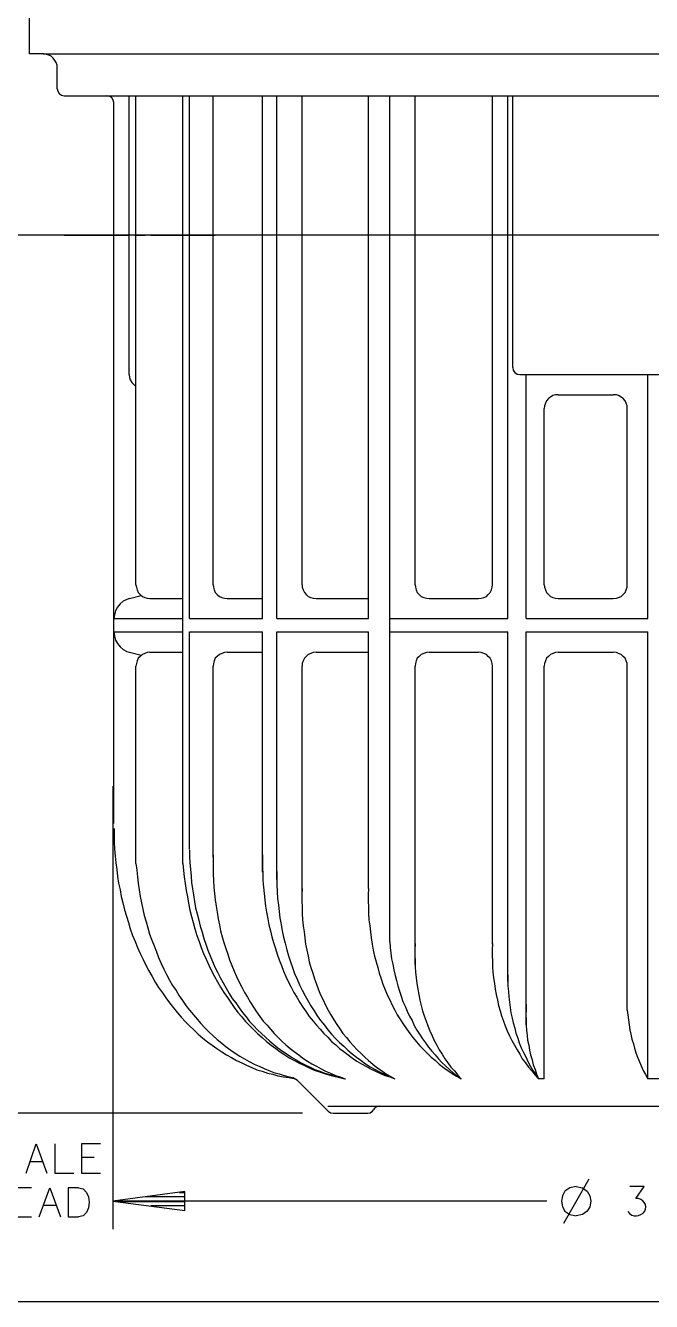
# Model space of a CAD drawing. Header units: inches. Extents: x -1698 to -1559, y -917 to -744.
# Drawn here: x -1668.6 to -1646.16, y -916.86 to -871.09 of the extents above; entities that cross this region are included whole.
import ezdxf

# ---------------------------------------------------------------- set-up
doc = ezdxf.new("R2010")
doc.units = ezdxf.units.IN
doc.layers.add('DH152', color=7, linetype='CONTINUOUS')

msp = doc.modelspace()

# ---------------------------------------------------------------- linework, layer by layer
at = {"layer": 'DH152', "color": 7}
for points in [[(-1667.97073, -872.11382), (-1668.45816, -872.11382), (-1668.45816, -870.10998)], [(-1667.97073, -872.11382), (-1624.2247, -872.11382)], [(-1667.46977, -872.61478), (-1667.46977, -872.61478), (-1667.46977, -872.52001), (-1667.49685, -872.42523), (-1667.55101, -872.344), (-1667.60517, -872.26276), (-1667.68641, -872.19506), (-1667.76764, -872.15444), (-1667.86242, -872.12736), (-1667.95719, -872.11382)], [(-1667.46977, -873.35946), (-1667.46977, -872.61478)], [(-1667.46977, -873.35946), (-1667.46977, -873.35946), (-1667.44269, -873.45423), (-1667.38854, -873.53547), (-1667.3073, -873.58963), (-1667.21252, -873.61671)], [(-1667.21252, -873.61671), (-1624.96937, -873.61671)], [(-1665.43885, -873.86042), (-1665.43885, -873.86042), (-1665.45239, -873.76564), (-1665.50655, -873.6844), (-1665.58779, -873.63025), (-1665.68256, -873.61671)], [(-1664.88373, -883.60884), (-1664.88373, -873.61671)], [(-1664.64002, -891.15032), (-1664.64002, -873.61671)], [(-1662.96113, -893.87176), (-1662.96113, -873.61671)], [(-1662.71742, -892.36888), (-1662.71742, -873.61671)], [(-1661.87797, -891.15032), (-1661.87797, -873.61671)], [(-1660.1043, -892.36888), (-1660.1043, -873.61671)], [(-1659.5898, -892.36888), (-1659.5898, -873.61671)], [(-1658.68266, -891.15032), (-1658.68266, -873.61671)], [(-1656.29971, -892.36888), (-1656.29971, -873.61671)], [(-1655.5415, -893.87176), (-1655.5415, -873.61671)], [(-1654.63435, -891.15032), (-1654.63435, -873.61671)], [(-1651.85876, -891.15032), (-1651.85876, -873.61671)], [(-1651.30364, -892.36888), (-1651.30364, -873.61671)], [(-1651.12763, -883.36513), (-1651.12763, -873.61671)], [(-1665.43885, -899.72081), (-1665.43885, -873.86042)], [(-1631.38708, -878.61277), (-1674.56446, -878.61277)], [(-1667.21252, -878.61277), (-1664.89727, -878.61277)], [(-1664.69418, -878.61277), (-1664.31508, -878.61277)], [(-1664.12552, -878.61277), (-1661.79673, -878.61277)], [(-1664.88373, -883.60884), (-1664.87019, -883.71715), (-1664.84312, -883.79839), (-1664.78896, -883.89317), (-1664.7348, -883.96086), (-1664.65356, -884.02856), (-1664.64002, -884.0421)], [(-1651.12763, -883.36513), (-1651.11409, -883.4599), (-1651.05993, -883.54114), (-1650.9787, -883.5953), (-1650.88392, -883.60884), (-1641.35213, -883.60884)], [(-1650.65375, -892.36888), (-1650.65375, -883.60884)], [(-1646.29404, -892.36888), (-1646.29404, -883.60884)], [(-1649.50289, -884.33997), (-1649.59767, -884.33997), (-1649.69245, -884.36705), (-1649.77368, -884.42121), (-1649.85492, -884.47536), (-1649.92262, -884.5566), (-1649.96324, -884.63784), (-1649.99031, -884.73261), (-1650.00385, -884.82739)], [(-1649.50289, -884.33997), (-1647.52613, -884.33997)], [(-1647.02517, -884.82739), (-1647.02517, -884.73261), (-1647.06579, -884.63784), (-1647.10641, -884.5566), (-1647.1741, -884.47536), (-1647.2418, -884.42121), (-1647.33658, -884.36705), (-1647.41781, -884.33997), (-1647.52613, -884.33997)], [(-1650.00385, -891.15032), (-1650.00385, -884.82739)], [(-1647.02517, -891.15032), (-1647.02517, -884.82739)], [(-1664.87019, -891.65128), (-1664.45047, -891.54297)], [(-1664.64002, -891.15032), (-1664.62648, -891.2451), (-1664.59941, -891.33988), (-1664.55879, -891.43465), (-1664.49109, -891.50235), (-1664.40985, -891.57005), (-1664.32862, -891.61066), (-1664.23384, -891.63774), (-1664.13906, -891.65128)], [(-1661.87797, -891.15032), (-1661.86443, -891.2451), (-1661.83735, -891.33988), (-1661.79673, -891.43465), (-1661.72904, -891.50235), (-1661.6478, -891.57005), (-1661.56656, -891.61066), (-1661.47179, -891.63774), (-1661.37701, -891.65128)], [(-1658.68266, -891.15032), (-1658.68266, -891.2451), (-1658.64204, -891.33988), (-1658.60142, -891.43465), (-1658.53372, -891.50235), (-1658.46602, -891.57005), (-1658.37125, -891.61066), (-1658.29001, -891.63774), (-1658.1817, -891.65128)], [(-1654.63435, -891.15032), (-1654.62081, -891.2451), (-1654.59374, -891.33988), (-1654.55312, -891.43465), (-1654.48542, -891.50235), (-1654.41772, -891.57005), (-1654.32295, -891.61066), (-1654.22817, -891.63774), (-1654.13339, -891.65128)], [(-1652.35972, -891.65128), (-1652.26495, -891.63774), (-1652.17017, -891.61066), (-1652.07539, -891.57005), (-1652.0077, -891.50235), (-1651.94, -891.43465), (-1651.89938, -891.33988), (-1651.8723, -891.2451), (-1651.85876, -891.15032)], [(-1650.00385, -891.15032), (-1649.99031, -891.2451), (-1649.96324, -891.33988), (-1649.92262, -891.43465), (-1649.85492, -891.50235), (-1649.77368, -891.57005), (-1649.69245, -891.61066), (-1649.59767, -891.63774), (-1649.50289, -891.65128)], [(-1647.52613, -891.65128), (-1647.41781, -891.63774), (-1647.33658, -891.61066), (-1647.2418, -891.57005), (-1647.1741, -891.50235), (-1647.10641, -891.43465), (-1647.06579, -891.33988), (-1647.02517, -891.2451), (-1647.02517, -891.15032)], [(-1664.87019, -891.65128), (-1664.96497, -891.67836), (-1665.10037, -891.74606), (-1665.20868, -891.84084), (-1665.30346, -891.96269), (-1665.37116, -892.08455), (-1665.41177, -892.23348), (-1665.43885, -892.36888)], [(-1664.13906, -891.65128), (-1662.96113, -891.65128)], [(-1661.37701, -891.65128), (-1660.1043, -891.65128)], [(-1658.1817, -891.65128), (-1656.29971, -891.65128)], [(-1654.13339, -891.65128), (-1652.35972, -891.65128)], [(-1649.50289, -891.65128), (-1647.52613, -891.65128)], [(-1665.43885, -892.36888), (-1662.96113, -892.36888)], [(-1662.71742, -892.36888), (-1660.1043, -892.36888)], [(-1659.5898, -892.36888), (-1656.29971, -892.36888)], [(-1655.5415, -892.36888), (-1651.30364, -892.36888)], [(-1650.65375, -892.36888), (-1646.29404, -892.36888)], [(-1665.43885, -892.84276), (-1662.96113, -892.84276)], [(-1665.43885, -892.84276), (-1665.43885, -892.84276), (-1665.41177, -892.99169), (-1665.37116, -893.14063), (-1665.30346, -893.26248), (-1665.20868, -893.38434), (-1665.10037, -893.47911), (-1664.96497, -893.54681), (-1664.88373, -893.57389)], [(-1662.96113, -901.15599), (-1662.96113, -892.84276)], [(-1662.71742, -900.65503), (-1662.71742, -892.84276)], [(-1662.71742, -892.84276), (-1660.1043, -892.84276)], [(-1660.1043, -901.4674), (-1660.1043, -892.84276)], [(-1659.5898, -901.72465), (-1659.5898, -892.84276)], [(-1659.5898, -892.84276), (-1656.29971, -892.84276)], [(-1656.29971, -902.0496), (-1656.29971, -892.84276)], [(-1655.5415, -903.95866), (-1655.5415, -892.84276)], [(-1655.5415, -892.84276), (-1651.30364, -892.84276)], [(-1651.30364, -905.38031), (-1651.30364, -892.84276)], [(-1650.65375, -906.93735), (-1650.65375, -892.84276)], [(-1650.65375, -892.84276), (-1646.29404, -892.84276)], [(-1646.29404, -908.87349), (-1646.29404, -892.84276)], [(-1664.87019, -893.57389), (-1664.45047, -893.6822)], [(-1664.13906, -893.57389), (-1664.23384, -893.58743), (-1664.32862, -893.61451), (-1664.40985, -893.65513), (-1664.49109, -893.72282), (-1664.55879, -893.79052), (-1664.59941, -893.8853), (-1664.62648, -893.98007), (-1664.64002, -894.07485)], [(-1664.13906, -893.57389), (-1662.96113, -893.57389)], [(-1661.37701, -893.57389), (-1661.47179, -893.58743), (-1661.56656, -893.61451), (-1661.6478, -893.65513), (-1661.72904, -893.72282), (-1661.79673, -893.79052), (-1661.83735, -893.8853), (-1661.86443, -893.98007), (-1661.87797, -894.07485)], [(-1661.37701, -893.57389), (-1660.1043, -893.57389)], [(-1658.1817, -893.57389), (-1658.29001, -893.58743), (-1658.37125, -893.61451), (-1658.46602, -893.65513), (-1658.53372, -893.72282), (-1658.60142, -893.79052), (-1658.64204, -893.8853), (-1658.68266, -893.98007), (-1658.68266, -894.07485)], [(-1658.1817, -893.57389), (-1656.29971, -893.57389)], [(-1654.13339, -893.57389), (-1654.22817, -893.58743), (-1654.32295, -893.61451), (-1654.41772, -893.65513), (-1654.48542, -893.72282), (-1654.55312, -893.79052), (-1654.59374, -893.8853), (-1654.62081, -893.98007), (-1654.63435, -894.07485)], [(-1654.13339, -893.57389), (-1652.35972, -893.57389)], [(-1651.85876, -894.07485), (-1651.8723, -893.98007), (-1651.89938, -893.8853), (-1651.94, -893.79052), (-1652.0077, -893.72282), (-1652.07539, -893.65513), (-1652.17017, -893.61451), (-1652.26495, -893.58743), (-1652.35972, -893.57389)], [(-1649.50289, -893.57389), (-1649.59767, -893.58743), (-1649.69245, -893.61451), (-1649.77368, -893.65513), (-1649.85492, -893.72282), (-1649.92262, -893.79052), (-1649.96324, -893.8853), (-1649.99031, -893.98007), (-1650.00385, -894.07485)], [(-1649.50289, -893.57389), (-1647.52613, -893.57389)], [(-1647.02517, -894.07485), (-1647.02517, -893.98007), (-1647.06579, -893.8853), (-1647.10641, -893.79052), (-1647.1741, -893.72282), (-1647.2418, -893.65513), (-1647.33658, -893.61451), (-1647.41781, -893.58743), (-1647.52613, -893.57389)], [(-1664.64002, -901.15599), (-1664.64002, -894.07485)], [(-1661.87797, -900.92582), (-1661.87797, -894.07485)], [(-1658.68266, -902.29331), (-1658.68266, -894.07485)], [(-1654.63435, -904.77103), (-1654.63435, -894.07485)], [(-1651.85876, -904.0399), (-1651.85876, -894.07485)], [(-1650.00385, -908.87349), (-1650.00385, -894.07485)], [(-1647.02517, -906.40931), (-1647.02517, -894.07485)], [(-1665.46593, -898.3804), (-1665.46593, -914.2622)], [(-1665.42531, -899.89682), (-1665.42531, -900.14053), (-1665.42531, -900.38424), (-1665.41177, -900.62795), (-1665.38469, -900.8852), (-1665.35762, -901.12891), (-1665.33054, -901.37262), (-1665.30346, -901.61634), (-1665.26284, -901.86005), (-1665.20868, -902.09022), (-1665.16806, -902.33393), (-1665.11391, -902.5641), (-1665.04621, -902.80781), (-1664.97851, -903.03798), (-1664.91081, -903.26815), (-1664.84312, -903.49832), (-1664.76188, -903.72849), (-1664.6671, -903.94512), (-1664.58587, -904.16176), (-1664.49109, -904.37839), (-1664.38277, -904.59502), (-1664.288, -904.79811), (-1664.17968, -905.0012), (-1664.05783, -905.2043), (-1663.94951, -905.40739), (-1663.82766, -905.59694), (-1663.69226, -905.78649), (-1663.57041, -905.97605), (-1663.43501, -906.15206), (-1663.29962, -906.32807), (-1663.15068, -906.50408), (-1663.01529, -906.66656), (-1662.86635, -906.82903), (-1662.71742, -906.97797), (-1662.55495, -907.1269), (-1662.40601, -907.27583), (-1662.24354, -907.41123), (-1662.08106, -907.54662), (-1661.90505, -907.66848), (-1661.74258, -907.79033), (-1661.56656, -907.91219), (-1661.39055, -908.02051), (-1661.21454, -908.11528), (-1661.03852, -908.2236), (-1660.84897, -908.30483), (-1660.67296, -908.38607), (-1660.48341, -908.46731), (-1660.30739, -908.54855), (-1660.11784, -908.6027), (-1659.92829, -908.6704), (-1659.73873, -908.71102), (-1659.54918, -908.76518), (-1659.34609, -908.8058), (-1659.15654, -908.83287), (-1658.96698, -908.85995)], [(-1662.71742, -900.66857), (-1662.71742, -900.89874), (-1662.70388, -901.12891), (-1662.69034, -901.35909), (-1662.66326, -901.6028), (-1662.64972, -901.83297), (-1662.6091, -902.06314), (-1662.58202, -902.27977), (-1662.54141, -902.50994), (-1662.50079, -902.74011), (-1662.44663, -902.95674), (-1662.39247, -903.18691), (-1662.33831, -903.40355), (-1662.27062, -903.62018), (-1662.20292, -903.83681), (-1662.13522, -904.0399), (-1662.06752, -904.25653), (-1661.98629, -904.45962), (-1661.89151, -904.66272), (-1661.81027, -904.86581), (-1661.7155, -905.05536), (-1661.62072, -905.24491), (-1661.51241, -905.43447), (-1661.40409, -905.62402), (-1661.29577, -905.81357), (-1661.18746, -905.98958), (-1661.0656, -906.15206), (-1660.94375, -906.32807), (-1660.82189, -906.49055), (-1660.6865, -906.65302), (-1660.56464, -906.81549), (-1660.42925, -906.96443), (-1660.28031, -907.11336), (-1660.14492, -907.24876), (-1659.99598, -907.38415), (-1659.84705, -907.51955), (-1659.69812, -907.6414), (-1659.54918, -907.76326), (-1659.38671, -907.88511), (-1659.22423, -907.99343), (-1659.06176, -908.10174), (-1658.89929, -908.19652), (-1658.73681, -908.2913), (-1658.57434, -908.37253), (-1658.39833, -908.45377), (-1658.22231, -908.53501), (-1658.0463, -908.6027), (-1657.87029, -908.6704), (-1657.69427, -908.72456), (-1657.51826, -908.77872), (-1657.34225, -908.83287), (-1657.1527, -908.87349)], [(-1664.64002, -901.15599), (-1664.61294, -901.38616), (-1664.58587, -901.62987), (-1664.55879, -901.86005), (-1664.53171, -902.09022), (-1664.49109, -902.33393), (-1664.43693, -902.5641), (-1664.39631, -902.79427), (-1664.34216, -903.0109), (-1664.27446, -903.24107), (-1664.2203, -903.4577), (-1664.1526, -903.68787), (-1664.07137, -903.90451), (-1663.99013, -904.1076), (-1663.90889, -904.32423), (-1663.82766, -904.52732), (-1663.73288, -904.74395), (-1663.6381, -904.94705), (-1663.54333, -905.1366), (-1663.43501, -905.33969), (-1663.3267, -905.52924), (-1663.20484, -905.70526), (-1663.09652, -905.89481), (-1662.97467, -906.07082), (-1662.85281, -906.24683), (-1662.71742, -906.40931), (-1662.58202, -906.58532), (-1662.44663, -906.73426), (-1662.31123, -906.89673), (-1662.17584, -907.04566), (-1662.02691, -907.1946), (-1661.87797, -907.32999), (-1661.72904, -907.46539), (-1661.56656, -907.60078), (-1661.40409, -907.72264), (-1661.24162, -907.84449), (-1661.07914, -907.95281), (-1660.91667, -908.06112), (-1660.7542, -908.1559), (-1660.57818, -908.25068), (-1660.40217, -908.34545), (-1660.22616, -908.42669), (-1660.05014, -908.50793), (-1659.87413, -908.57562), (-1659.69812, -908.64332), (-1659.50856, -908.69748), (-1659.33255, -908.75164), (-1659.143, -908.8058), (-1658.96698, -908.84641)], [(-1662.96113, -901.15599), (-1662.93405, -901.3997), (-1662.90697, -901.62987), (-1662.87989, -901.87359), (-1662.83927, -902.1173), (-1662.79866, -902.34747), (-1662.75804, -902.57764), (-1662.70388, -902.82135), (-1662.64972, -903.05152), (-1662.59556, -903.26815), (-1662.52787, -903.49832), (-1662.46017, -903.72849), (-1662.37893, -903.94512), (-1662.2977, -904.16176), (-1662.21646, -904.37839), (-1662.12168, -904.58148), (-1662.02691, -904.79811), (-1661.93213, -905.0012), (-1661.82381, -905.2043), (-1661.7155, -905.39385), (-1661.60718, -905.5834), (-1661.48533, -905.77295), (-1661.36347, -905.96251), (-1661.24162, -906.13852), (-1661.11976, -906.31453), (-1660.98437, -906.49055), (-1660.84897, -906.65302), (-1660.71358, -906.81549), (-1660.56464, -906.96443), (-1660.41571, -907.11336), (-1660.26677, -907.2623), (-1660.11784, -907.39769), (-1659.95537, -907.53308), (-1659.79289, -907.66848), (-1659.63042, -907.79033), (-1659.46795, -907.91219), (-1659.30547, -908.02051), (-1659.12946, -908.12882), (-1658.95345, -908.2236), (-1658.79097, -908.31837), (-1658.60142, -908.39961), (-1658.42541, -908.48085), (-1658.24939, -908.56208), (-1658.05984, -908.62978), (-1657.88383, -908.68394), (-1657.69427, -908.7381), (-1657.50472, -908.79226), (-1657.31517, -908.83287), (-1657.12562, -908.87349)], [(-1661.87797, -900.84459), (-1661.87797, -901.07476), (-1661.87797, -901.30493), (-1661.87797, -901.5351), (-1661.86443, -901.76527), (-1661.85089, -901.99544), (-1661.82381, -902.22561), (-1661.79673, -902.45578), (-1661.76966, -902.68595), (-1661.72904, -902.90259), (-1661.68842, -903.13276), (-1661.6478, -903.34939), (-1661.60718, -903.56602), (-1661.55302, -903.78265), (-1661.48533, -903.98574), (-1661.41763, -904.20237), (-1661.34993, -904.40547), (-1661.28223, -904.60856), (-1661.201, -904.81165), (-1661.11976, -905.01474), (-1661.03852, -905.2043), (-1660.94375, -905.40739), (-1660.84897, -905.5834), (-1660.7542, -905.77295), (-1660.64588, -905.94897), (-1660.53756, -906.13852), (-1660.42925, -906.30099), (-1660.32093, -906.47701), (-1660.19908, -906.63948), (-1660.07722, -906.80195), (-1659.94183, -906.95089), (-1659.81997, -907.09982), (-1659.68458, -907.24876), (-1659.54918, -907.38415), (-1659.40025, -907.53308), (-1659.26485, -907.65494), (-1659.11592, -907.79033), (-1658.96698, -907.89865), (-1658.80451, -908.02051), (-1658.65558, -908.12882), (-1658.4931, -908.23714), (-1658.33063, -908.33191), (-1658.16816, -908.42669), (-1658.00568, -908.52147), (-1657.84321, -908.6027), (-1657.6672, -908.6704), (-1657.49118, -908.75164), (-1657.31517, -908.8058), (-1657.13916, -908.87349)], [(-1660.1043, -900.84459), (-1660.1043, -901.07476), (-1660.1043, -901.30493), (-1660.09076, -901.5351), (-1660.09076, -901.76527), (-1660.06368, -901.99544), (-1660.05014, -902.22561), (-1660.02306, -902.45578), (-1659.99598, -902.68595), (-1659.95537, -902.90259), (-1659.91475, -903.13276), (-1659.87413, -903.34939), (-1659.81997, -903.56602), (-1659.76581, -903.78265), (-1659.71166, -903.98574), (-1659.64396, -904.20237), (-1659.57626, -904.40547), (-1659.50856, -904.60856), (-1659.42733, -904.81165), (-1659.34609, -905.01474), (-1659.26485, -905.2043), (-1659.17008, -905.40739), (-1659.0753, -905.5834), (-1658.98052, -905.77295), (-1658.87221, -905.94897), (-1658.76389, -906.13852), (-1658.65558, -906.30099), (-1658.53372, -906.47701), (-1658.42541, -906.63948), (-1658.29001, -906.80195), (-1658.16816, -906.95089), (-1658.03276, -907.09982), (-1657.91091, -907.24876), (-1657.76197, -907.38415), (-1657.62658, -907.53308), (-1657.47764, -907.65494), (-1657.34225, -907.79033), (-1657.19331, -907.89865), (-1657.03084, -908.02051), (-1656.88191, -908.12882), (-1656.71943, -908.23714), (-1656.55696, -908.33191), (-1656.39449, -908.42669), (-1656.23201, -908.52147), (-1656.056, -908.6027), (-1655.89352, -908.6704), (-1655.71751, -908.75164), (-1655.5415, -908.8058), (-1655.36549, -908.87349)], [(-1659.5898, -901.44032), (-1659.5898, -901.68403), (-1659.5898, -901.92774), (-1659.57626, -902.15791), (-1659.56272, -902.40162), (-1659.53564, -902.64534), (-1659.50856, -902.87551), (-1659.48148, -903.10568), (-1659.44087, -903.33585), (-1659.40025, -903.56602), (-1659.34609, -903.79619), (-1659.29193, -904.01282), (-1659.23777, -904.24299), (-1659.17008, -904.45962), (-1659.10238, -904.67626), (-1659.03468, -904.87935), (-1658.95345, -905.09598), (-1658.85867, -905.29907), (-1658.77743, -905.50216), (-1658.68266, -905.69172), (-1658.57434, -905.89481), (-1658.47956, -906.07082), (-1658.37125, -906.26037), (-1658.24939, -906.43639), (-1658.14108, -906.6124), (-1658.01922, -906.78841), (-1657.88383, -906.95089), (-1657.76197, -907.11336), (-1657.62658, -907.27583), (-1657.49118, -907.42477), (-1657.34225, -907.5737), (-1657.19331, -907.7091), (-1657.04438, -907.84449), (-1656.89545, -907.97989), (-1656.73297, -908.10174), (-1656.5705, -908.2236), (-1656.40802, -908.33191), (-1656.24555, -908.44023), (-1656.06954, -908.53501), (-1655.90706, -908.62978), (-1655.73105, -908.71102), (-1655.5415, -908.79226), (-1655.36549, -908.87349)], [(-1658.68266, -902.0496), (-1658.6962, -902.26623), (-1658.6962, -902.4964), (-1658.68266, -902.72657), (-1658.68266, -902.9432), (-1658.66912, -903.17337), (-1658.64204, -903.39001), (-1658.61496, -903.60664), (-1658.58788, -903.82327), (-1658.5608, -904.0399), (-1658.52018, -904.25653), (-1658.46602, -904.47316), (-1658.42541, -904.67626), (-1658.37125, -904.87935), (-1658.30355, -905.08244), (-1658.23585, -905.28553), (-1658.16816, -905.47508), (-1658.10046, -905.67818), (-1658.01922, -905.86773), (-1657.92445, -906.04374), (-1657.84321, -906.2333), (-1657.74843, -906.40931), (-1657.65366, -906.58532), (-1657.54534, -906.76133), (-1657.43702, -906.92381), (-1657.32871, -907.08628), (-1657.22039, -907.24876), (-1657.09854, -907.39769), (-1656.97668, -907.54662), (-1656.84129, -907.69556), (-1656.70589, -907.83095), (-1656.5705, -907.96635), (-1656.4351, -908.10174), (-1656.29971, -908.2236), (-1656.15077, -908.34545), (-1656.00184, -908.46731), (-1655.83937, -908.57562), (-1655.69043, -908.68394), (-1655.52796, -908.77872), (-1655.36549, -908.87349)], [(-1656.29971, -902.0496), (-1656.31325, -902.26623), (-1656.31325, -902.4964), (-1656.29971, -902.72657), (-1656.29971, -902.9432), (-1656.28617, -903.17337), (-1656.25909, -903.39001), (-1656.23201, -903.60664), (-1656.20493, -903.82327), (-1656.17785, -904.0399), (-1656.13724, -904.25653), (-1656.08308, -904.47316), (-1656.02892, -904.67626), (-1655.97476, -904.87935), (-1655.9206, -905.08244), (-1655.85291, -905.28553), (-1655.78521, -905.47508), (-1655.70397, -905.67818), (-1655.63627, -905.86773), (-1655.5415, -906.04374), (-1655.46026, -906.2333), (-1655.36549, -906.40931), (-1655.27071, -906.58532), (-1655.16239, -906.76133), (-1655.05408, -906.92381), (-1654.94576, -907.08628), (-1654.82391, -907.24876), (-1654.71559, -907.39769), (-1654.5802, -907.54662), (-1654.45834, -907.69556), (-1654.32295, -907.83095), (-1654.18755, -907.96635), (-1654.05216, -908.10174), (-1653.90322, -908.2236), (-1653.76783, -908.34545), (-1653.61889, -908.46731), (-1653.45642, -908.57562), (-1653.30749, -908.68394), (-1653.14501, -908.77872), (-1652.98254, -908.87349)], [(-1655.5415, -903.95866), (-1655.52796, -904.16176), (-1655.50088, -904.36485), (-1655.4738, -904.56794), (-1655.43318, -904.75749), (-1655.39256, -904.96059), (-1655.35195, -905.16368), (-1655.29779, -905.35323), (-1655.25717, -905.54278), (-1655.18947, -905.73233), (-1655.13531, -905.90835), (-1655.06762, -906.0979), (-1654.98638, -906.27391), (-1654.91868, -906.44993), (-1654.83745, -906.62594), (-1654.74267, -906.78841), (-1654.66143, -906.96443), (-1654.56666, -907.1269), (-1654.47188, -907.27583), (-1654.36356, -907.43831), (-1654.25525, -907.58724), (-1654.14693, -907.73618), (-1654.03862, -907.88511), (-1653.91676, -908.02051), (-1653.79491, -908.1559), (-1653.67305, -908.2913), (-1653.53766, -908.41315), (-1653.40226, -908.53501), (-1653.26687, -908.65686), (-1653.13147, -908.76518), (-1652.98254, -908.87349)], [(-1654.63435, -904.02636), (-1654.64789, -904.24299), (-1654.64789, -904.44609), (-1654.63435, -904.64918), (-1654.63435, -904.85227), (-1654.62081, -905.05536), (-1654.59374, -905.25845), (-1654.56666, -905.46155), (-1654.53958, -905.66464), (-1654.49896, -905.85419), (-1654.45834, -906.05728), (-1654.41772, -906.24683), (-1654.36356, -906.43639), (-1654.30941, -906.6124), (-1654.24171, -906.80195), (-1654.17401, -906.97797), (-1654.10631, -907.15398), (-1654.02508, -907.32999), (-1653.94384, -907.50601), (-1653.84906, -907.66848), (-1653.76783, -907.83095), (-1653.65951, -907.99343), (-1653.56474, -908.1559), (-1653.45642, -908.30483), (-1653.3481, -908.45377), (-1653.22625, -908.58916), (-1653.10439, -908.7381), (-1652.98254, -908.87349)], [(-1651.85876, -904.02636), (-1651.8723, -904.24299), (-1651.8723, -904.44609), (-1651.85876, -904.64918), (-1651.85876, -904.85227), (-1651.84522, -905.05536), (-1651.81814, -905.25845), (-1651.79106, -905.46155), (-1651.76399, -905.66464), (-1651.72337, -905.85419), (-1651.68275, -906.05728), (-1651.64213, -906.24683), (-1651.58797, -906.43639), (-1651.53381, -906.6124), (-1651.46612, -906.80195), (-1651.39842, -906.97797), (-1651.33072, -907.15398), (-1651.24949, -907.32999), (-1651.16825, -907.50601), (-1651.07347, -907.66848), (-1650.9787, -907.83095), (-1650.88392, -907.99343), (-1650.78914, -908.1559), (-1650.68083, -908.30483), (-1650.57251, -908.45377), (-1650.45066, -908.58916), (-1650.3288, -908.7381), (-1650.20695, -908.87349)], [(-1651.30364, -905.15014), (-1651.30364, -905.35323), (-1651.30364, -905.55632), (-1651.2901, -905.74587), (-1651.27656, -905.93543), (-1651.24949, -906.12498), (-1651.22241, -906.31453), (-1651.19533, -906.50408), (-1651.15471, -906.69364), (-1651.11409, -906.86965), (-1651.05993, -907.0592), (-1651.01931, -907.23522), (-1650.95162, -907.41123), (-1650.89746, -907.58724), (-1650.82976, -907.76326), (-1650.74853, -907.92573), (-1650.66729, -908.0882), (-1650.58605, -908.25068), (-1650.50481, -908.41315), (-1650.41004, -908.57562), (-1650.30172, -908.72456), (-1650.20695, -908.87349)], [(-1650.65375, -906.20622), (-1650.65375, -906.39577), (-1650.66729, -906.58532), (-1650.65375, -906.76133), (-1650.65375, -906.95089), (-1650.64021, -907.14044), (-1650.61313, -907.31645), (-1650.59959, -907.49247), (-1650.55897, -907.66848), (-1650.53189, -907.84449), (-1650.49128, -908.02051), (-1650.43712, -908.19652), (-1650.3965, -908.37253), (-1650.3288, -908.53501), (-1650.27464, -908.71102), (-1650.20695, -908.87349)], [(-1647.02517, -906.40931), (-1647.01163, -906.58532), (-1646.98455, -906.76133), (-1646.95747, -906.93735), (-1646.93039, -907.11336), (-1646.90331, -907.27583), (-1646.8627, -907.45185), (-1646.80854, -907.61432), (-1646.76792, -907.7768), (-1646.71376, -907.93927), (-1646.6596, -908.10174), (-1646.59191, -908.26422), (-1646.52421, -908.41315), (-1646.45651, -908.57562), (-1646.37528, -908.72456), (-1646.29404, -908.87349)], [(-1658.84513, -908.94119), (-1658.96698, -908.85995), (-1659.03468, -908.83287)], [(-1658.84513, -908.94119), (-1657.74843, -910.03789)], [(-1650.00385, -908.87349), (-1650.20695, -908.87349)], [(-1645.82016, -908.87349), (-1646.29404, -908.87349)], [(-1657.76197, -909.86187), (-1634.41992, -909.86187)], [(-1655.90706, -909.86187), (-1656.00184, -909.87541), (-1656.08308, -909.92957), (-1656.1237, -909.98373)], [(-1658.66912, -910.10558), (-1686.47919, -910.10558)], [(-1657.74843, -910.03789), (-1657.74843, -910.03789), (-1657.6672, -910.09205), (-1657.57242, -910.10558), (-1656.32679, -910.10558)], [(-1656.34033, -910.10558), (-1656.24555, -910.09205), (-1656.16431, -910.03789), (-1656.1237, -909.98373)], [(-1668.58001, -912.25836), (-1668.21444, -911.20228), (-1667.83534, -912.25836)], [(-1667.55101, -911.20228), (-1667.55101, -912.25836), (-1666.87404, -912.25836)], [(-1665.91273, -911.20228), (-1666.58971, -911.20228), (-1666.58971, -912.25836), (-1665.91273, -912.25836)], [(-1668.43108, -911.83864), (-1667.98427, -911.83864)], [(-1666.14291, -911.70324), (-1666.58971, -911.70324)], [(-1648.4062, -912.47499), (-1649.31334, -914.05911)], [(-1668.39046, -912.7864), (-1669.06743, -912.7864), (-1669.06743, -913.82894), (-1668.39046, -913.82894)], [(-1668.10613, -913.82894), (-1667.72702, -912.7864), (-1667.34792, -913.82894)], [(-1666.69802, -912.7864), (-1667.07713, -912.7864), (-1667.07713, -913.82894), (-1666.69802, -913.82894)], [(-1666.69802, -912.7864), (-1666.53555, -912.82702), (-1666.41369, -912.94887), (-1666.346, -913.11135), (-1666.31892, -913.3009), (-1666.346, -913.50399), (-1666.41369, -913.66647), (-1666.53555, -913.78832), (-1666.69802, -913.82894), (-1666.69802, -913.82894)], [(-1663.08298, -912.94887), (-1662.87989, -912.94887)], [(-1648.853, -912.73224), (-1649.08317, -912.7864), (-1649.25918, -912.90826), (-1649.35396, -913.07073), (-1649.38104, -913.26028), (-1649.35396, -913.46337), (-1649.25918, -913.62585), (-1649.08317, -913.7477), (-1648.853, -913.78832), (-1648.853, -913.78832)], [(-1648.853, -912.73224), (-1648.63637, -912.7864), (-1648.46035, -912.90826), (-1648.36558, -913.07073), (-1648.3385, -913.26028), (-1648.36558, -913.46337), (-1648.46035, -913.62585), (-1648.63637, -913.7477), (-1648.853, -913.78832), (-1648.853, -913.78832)], [(-1646.71376, -913.16551), (-1646.41589, -912.73224), (-1646.93039, -912.73224)], [(-1667.94366, -913.40922), (-1667.49685, -913.40922)], [(-1649.90908, -913.26028), (-1665.46593, -913.26028)], [(-1665.34408, -913.27382), (-1662.87989, -913.27382)], [(-1662.87989, -913.11135), (-1664.31508, -913.11135)], [(-1662.87989, -913.43629), (-1664.11198, -913.43629)], [(-1646.40235, -913.62585), (-1646.37528, -913.54461), (-1646.36174, -913.46337), (-1646.37528, -913.38214), (-1646.41589, -913.31444), (-1646.47005, -913.24674), (-1646.53775, -913.20612), (-1646.61899, -913.16551), (-1646.71376, -913.16551), (-1646.71376, -913.16551)], [(-1647.01163, -913.63939), (-1646.94393, -913.70708), (-1646.8627, -913.76124), (-1646.78146, -913.78832), (-1646.70022, -913.78832), (-1646.61899, -913.77478), (-1646.53775, -913.7477), (-1646.45651, -913.69354), (-1646.40235, -913.62585), (-1646.40235, -913.62585)], [(-1692.20639, -916.86178), (-1559.18107, -916.86178)]]:
    msp.add_lwpolyline(points, dxfattribs=at)
for points in [[(-1662.89343, -913.59877), (-1662.89343, -912.92179), (-1665.46593, -913.26028)], [(-1662.87989, -913.59877), (-1662.87989, -913.59877)]]:
    msp.add_lwpolyline(points, close=True, dxfattribs=at)

doc.saveas('drawing.dxf')
